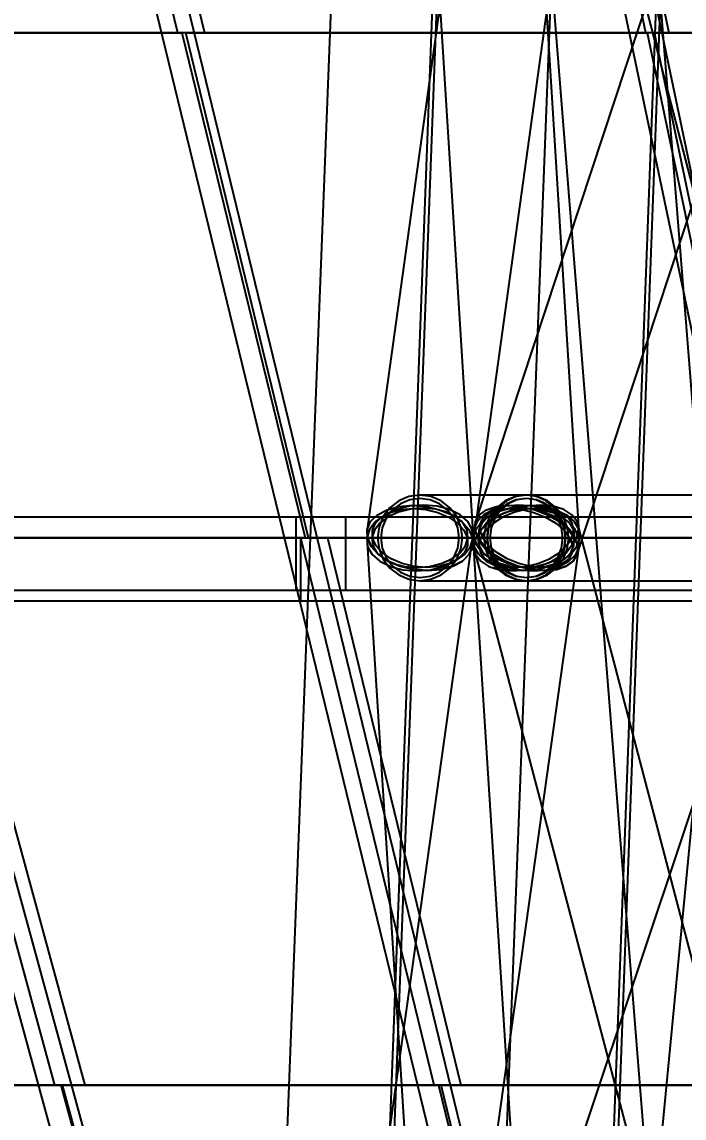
# Model space of a CAD drawing. Header units: millimetres. Extents: x -123812 to 252100, y -3000 to 639000.
# Drawn here: x -16724 to -13578, y 342244 to 347451 of the extents above; entities that cross this region are included whole.
import ezdxf

# ---------------------------------------------------------------- set-up
doc = ezdxf.new("R2010")
doc.units = ezdxf.units.MM
for name, color, linetype, lineweight in [('D-STR-DECK', 7, 'Continuous', 25), ('D-STR-DIM', 7, 'Continuous', 13), ('D-STR-STRC', 7, 'Continuous', 25)]:
    doc.layers.add(name, color=color, linetype=linetype, lineweight=lineweight)
doc.styles.add('OpenSansCondensed-Light', font='OpenSansCondensed-Light.ttf')
doc.styles.add('TOWER_UNICODE', font='Arial Unicode.ttf')
doc.dimstyles.new('EZDXF', dxfattribs={"dimtxt": 0.25, "dimasz": 0.175, "dimexe": 0.375, "dimexo": 0.125, "dimgap": 0.1, "dimtad": 1, "dimlfac": 100, "dimzin": 12, "dimdsep": 46, "dimtxsty": 'OpenSansCondensed-Light', "dimblk": 'ARCHTICK', "dimcen": 2.5, "dimazin": 3, "dimtfac": 0.5, "dimtmove": 2, "dimatfit": 3})

# ---------------------------------------------------------------- blocks, each defined once
blk = doc.blocks.new('_ARCHTICK')
at = {"color": 0, "linetype": 'BYBLOCK', "const_width": 0.15}
blk.add_lwpolyline([(-0.5, -0.5), (0.5, 0.5)], dxfattribs=at)

msp = doc.modelspace()

# ---------------------------------------------------------------- linework, layer by layer
at = {"layer": 'D-STR-DECK'}
for points in [[(-14618.6, 334980.2), (-20082, 354980.2), (-19937.3, 355019.8), (-14473.9, 335019.8)], [(-14618.6, 334980.2), (-20082, 354980.2), (-19937.3, 355019.8), (-14473.9, 335019.8)], [(-13037.7, 334982.3), (-17907.3, 354982.3), (-17761.5, 355017.7), (-12892, 335017.7)], [(-13037.7, 334982.3), (-17907.3, 354982.3), (-17761.5, 355017.7), (-12892, 335017.7)], [(-11235.1, 334984.6), (-15427.4, 354984.6), (-15280.6, 355015.4), (-11088.3, 335015.4)], [(-11235.1, 334984.6), (-15427.4, 354984.6), (-15280.6, 355015.4), (-11088.3, 335015.4)], [(-17933.6, 347400), (-18643.8, 350000), (-16489.7, 350000), (-15856.7, 347400)], [(-17933.6, 347400), (-18643.8, 350000), (-16489.7, 350000), (-15856.7, 347400)], [(-15984, 347400), (-16617, 350000), (-14196.3, 350000), (-13651.3, 347400)], [(-15984, 347400), (-16617, 350000), (-14196.3, 350000), (-13651.3, 347400)], [(-13760.9, 347400), (-14305.9, 350000), (-11660, 350000), (-11212.4, 347400)], [(-13760.9, 347400), (-14305.9, 350000), (-11660, 350000), (-11212.4, 347400)], [(-17246.7, 345000), (-17901.1, 347400), (-15964.9, 347400), (-15379.2, 345000)], [(-17246.7, 345000), (-17901.1, 347400), (-15964.9, 347400), (-15379.2, 345000)], [(-15363.3, 345000), (-15946.3, 347400), (-13754.3, 347400), (-13249.6, 345000)], [(-15363.3, 345000), (-15946.3, 347400), (-13754.3, 347400), (-13249.6, 345000)], [(-13217.1, 345000), (-13718.6, 347400), (-11308.3, 347400), (-10893.4, 345000)], [(-13217.1, 345000), (-13718.6, 347400), (-11308.3, 347400), (-10893.4, 345000)], [(-17301.7, 344750), (-17301.7, 345100), (-15187.5, 345100), (-15187.5, 344750)], [(-17301.7, 344750), (-17301.7, 345100), (-15187.5, 345100), (-15187.5, 344750)], [(-15420.8, 344750), (-15420.8, 345100), (-13075.2, 345100), (-13075.2, 344750)], [(-15420.8, 344750), (-15420.8, 345100), (-13075.2, 345100), (-13075.2, 344750)], [(-21778.4, 344700), (-21778.4, 345000), (-5948.7, 345000), (-5948.7, 344700)], [(-21778.4, 344700), (-21778.4, 345000), (-5948.7, 345000), (-5948.7, 344700)], [(-21592, 344700), (-21592, 345000), (-5795.6, 345000), (-5795.6, 344700)], [(-21592, 344700), (-21592, 345000), (-5795.6, 345000), (-5795.6, 344700)], [(-21036.3, 344700), (-21036.3, 345000), (-5543.3, 345000), (-5543.3, 344700)], [(-21036.3, 344700), (-21036.3, 345000), (-5543.3, 345000), (-5543.3, 344700)], [(-20120.6, 344700), (-20120.6, 345000), (-5196.2, 345000), (-5196.2, 344700)], [(-20120.6, 344700), (-20120.6, 345000), (-5196.2, 345000), (-5196.2, 344700)], [(-18860.6, 344700), (-18860.6, 345000), (-4760.1, 345000), (-4760.1, 344700)], [(-18860.6, 344700), (-18860.6, 345000), (-4760.1, 345000), (-4760.1, 344700)], [(-18085.3, 342400), (-18860.6, 345000), (-17135.1, 345000), (-16424.9, 342400)], [(-18085.3, 342400), (-18860.6, 345000), (-17135.1, 345000), (-16424.9, 342400)], [(-17277.9, 344700), (-17277.9, 345000), (-4242.6, 345000), (-4242.6, 344700)], [(-17277.9, 344700), (-17277.9, 345000), (-4242.6, 345000), (-4242.6, 344700)], [(-16567.7, 342400), (-17277.9, 345000), (-15272.3, 345000), (-14639.3, 342400)], [(-16567.7, 342400), (-17277.9, 345000), (-15272.3, 345000), (-14639.3, 342400)], [(-15399.6, 344700), (-15399.6, 345000), (-3652.6, 345000), (-3652.6, 344700)], [(-15399.6, 344700), (-15399.6, 345000), (-3652.6, 345000), (-3652.6, 344700)], [(-14766.6, 342400), (-15399.6, 345000), (-13148.2, 345000), (-12603.3, 342400)], [(-14766.6, 342400), (-15399.6, 345000), (-13148.2, 345000), (-12603.3, 342400)], [(-17346, 340000), (-18060.7, 342400), (-16534, 342400), (-15877.2, 340000)], [(-17346, 340000), (-18060.7, 342400), (-16534, 342400), (-15877.2, 340000)], [(-15883.3, 340000), (-16537.7, 342400), (-14744.6, 342400), (-14158.9, 340000)], [(-15883.3, 340000), (-16537.7, 342400), (-14744.6, 342400), (-14158.9, 340000)], [(-14148.8, 340000), (-14731.8, 342400), (-12703, 342400), (-12198.4, 340000)], [(-14148.8, 340000), (-14731.8, 342400), (-12703, 342400), (-12198.4, 340000)]]:
    msp.add_lwpolyline(points, close=True, dxfattribs=at)
at = {"layer": 'D-STR-STRC'}
for points in [[(-12919.5, 350077.5), (-14569.8, 345077.5), (-14571.9, 345040.1), (-14557.4, 345000), (-14527.3, 344959.9), (-14483.6, 344922.5), (-14429.2, 344890.4), (-14368, 344865.8), (-14304, 344850.3), (-14241.7, 344845), (-14185.2, 344850.3), (-14138.5, 344865.8), (-14104.7, 344890.4), (-14086, 344922.5), (-12435.8, 349922.5)], [(-14381.1, 349922.5), (-13087, 344922.5), (-13063, 344890.4), (-13024.2, 344865.8), (-12973.3, 344850.3), (-12913.6, 344845), (-12849.4, 344850.3), (-12785, 344865.8), (-12724.7, 344890.4), (-12672.7, 344922.5), (-12632.5, 344959.9), (-12606.8, 345000), (-12597.5, 345040.1), (-12605.1, 345077.5), (-13899.1, 350077.5)], [(-14826.3, 324976.1), (-12424.8, 349976.1), (-12433.4, 349985.5), (-12458.7, 349995.8), (-12498.9, 350006.5), (-12551.2, 350016.7), (-12612.2, 350025.7), (-12677.6, 350033), (-12743.1, 350038.1), (-12804.1, 350040.5), (-12856.4, 350040.2), (-12896.6, 350037.2), (-12921.9, 350031.6), (-12930.5, 350023.9), (-15332, 325023.9)], [(-14390.8, 350040.1), (-15084, 345040.1), (-15083.2, 345000), (-15065.3, 344959.9), (-15031.6, 344922.5), (-14984.4, 344890.4), (-14926.9, 344865.8), (-14863, 344850.3), (-14797.1, 344845), (-14733.7, 344850.3), (-14677, 344865.8), (-14631.1, 344890.4), (-14598.8, 344922.5), (-14582.6, 344959.9), (-13889.4, 349959.9)], [(-11893.9, 325019.9), (-13886.9, 350019.9), (-13895.5, 350027.6), (-13920.8, 350033.4), (-13961, 350037), (-14013.5, 350038.1), (-14074.5, 350036.5), (-14140.1, 350032.5), (-14205.6, 350026.2), (-14266.7, 350018.2), (-14319.1, 350008.9), (-14359.4, 349999.1), (-14384.7, 349989.2), (-14393.3, 349980.1), (-12400.4, 324980.1)], [(-14892.1, 350000), (-14581.1, 345000), (-14576.6, 344959.9), (-14555.3, 344922.5), (-14518.4, 344890.4), (-14468.6, 344865.8), (-14409.1, 344850.3), (-14344.1, 344845), (-14278.1, 344850.3), (-14215.4, 344865.8), (-14160.4, 344890.4), (-14116.8, 344922.5), (-14087.6, 344959.9), (-14074.7, 345000), (-14385.7, 350000)], [(-12846, 345203.2), (-14327.9, 345203.2), (-14376.5, 345196.3), (-14421.8, 345176), (-14460.6, 345143.7), (-14490.5, 345101.6), (-14509.2, 345052.6), (-14515.6, 345000), (-14509.2, 344947.4), (-14490.5, 344898.4), (-14460.6, 344856.3), (-14421.8, 344824), (-14376.5, 344803.7), (-14327.9, 344796.8), (-12846, 344796.8)], [(-12846, 345203.2), (-14327.9, 345203.2), (-14376.5, 345196.3), (-14421.8, 345176), (-14460.6, 345143.7), (-14490.5, 345101.6), (-14509.2, 345052.6), (-14515.6, 345000), (-14509.2, 344947.4), (-14490.5, 344898.4), (-14460.6, 344856.3), (-14421.8, 344824), (-14376.5, 344803.7), (-14327.9, 344796.8), (-12846, 344796.8)], [(-14777.1, 339959.6), (-14077.2, 344959.6), (-14078, 345000), (-14095.8, 345040.4), (-14129.5, 345078.1), (-14176.6, 345110.5), (-14234.1, 345135.3), (-14297.9, 345151), (-14363.8, 345156.3), (-14427.3, 345151), (-14483.9, 345135.3), (-14530, 345110.5), (-14562.3, 345078.1), (-14578.6, 345040.4), (-15278.4, 340040.4)], [(-14262.6, 340000), (-14580.2, 345000), (-14584.6, 345040.4), (-14605.9, 345078.1), (-14642.8, 345110.5), (-14692.6, 345135.3), (-14752.1, 345151), (-14817, 345156.3), (-14883.1, 345151), (-14945.8, 345135.3), (-15000.8, 345110.5), (-15044.4, 345078.1), (-15073.6, 345040.4), (-15086.5, 345000), (-14768.9, 340000)], [(-14274.1, 339921.9), (-12604.4, 344921.9), (-12602.1, 344959.6), (-12616.5, 345000), (-12646.5, 345040.4), (-12690.1, 345078.1), (-12744.3, 345110.5), (-12805.4, 345135.3), (-12869.4, 345151), (-12931.7, 345156.3), (-12988.2, 345151), (-13035, 345135.3), (-13069, 345110.5), (-13087.7, 345078.1), (-14757.4, 340078.1)], [(-12773.6, 340078.1), (-14087.1, 345078.1), (-14111.1, 345110.5), (-14149.9, 345135.3), (-14200.9, 345151), (-14260.5, 345156.3), (-14324.7, 345151), (-14389.1, 345135.3), (-14449.4, 345110.5), (-14501.3, 345078.1), (-14541.5, 345040.4), (-14567.1, 345000), (-14576.4, 344959.6), (-14568.7, 344921.9), (-13255.3, 339921.9)]]:
    msp.add_lwpolyline(points, dxfattribs=at)
for points in [[(-15355.6, 345000), (-14311.1, 345000), (-14117.1, 350000), (-15160.7, 350000)], [(-14871, 345000), (-13784.8, 345000), (-13598.2, 350000), (-14682, 350000)], [(-14850.2, 345000), (-13805.6, 345000), (-13618.3, 350000), (-14661.9, 350000)], [(-15034.8, 345000), (-15027.9, 344947.4), (-15007.8, 344898.4), (-14975.8, 344856.3), (-14934.1, 344824), (-14885.5, 344803.7), (-14833.3, 344796.8), (-14327.9, 344796.8), (-14275.8, 344803.7), (-14227.2, 344824), (-14185.4, 344856.3), (-14153.4, 344898.4), (-14133.3, 344947.4), (-14126.4, 345000), (-14133.3, 345052.6), (-14153.4, 345101.6), (-14185.4, 345143.7), (-14227.2, 345176), (-14275.8, 345196.3), (-14327.9, 345203.2), (-14833.3, 345203.2), (-14885.5, 345196.3), (-14934.1, 345176), (-14975.8, 345143.7), (-15007.8, 345101.6), (-15027.9, 345052.6)], [(-15034.8, 345000), (-15027.9, 344947.4), (-15007.8, 344898.4), (-14975.8, 344856.3), (-14934.1, 344824), (-14885.5, 344803.7), (-14833.3, 344796.8), (-14781.2, 344803.7), (-14732.6, 344824), (-14690.9, 344856.3), (-14658.9, 344898.4), (-14638.7, 344947.4), (-14631.9, 345000), (-14638.7, 345052.6), (-14658.9, 345101.6), (-14690.9, 345143.7), (-14732.6, 345176), (-14781.2, 345196.3), (-14833.3, 345203.2), (-14885.5, 345196.3), (-14934.1, 345176), (-14975.8, 345143.7), (-15007.8, 345101.6), (-15027.9, 345052.6)], [(-15034.8, 345000), (-15027.9, 344947.4), (-15007.8, 344898.4), (-14975.8, 344856.3), (-14934.1, 344824), (-14885.5, 344803.7), (-14833.3, 344796.8), (-14327.9, 344796.8), (-14275.8, 344803.7), (-14227.2, 344824), (-14185.4, 344856.3), (-14153.4, 344898.4), (-14133.3, 344947.4), (-14126.4, 345000), (-14133.3, 345052.6), (-14153.4, 345101.6), (-14185.4, 345143.7), (-14227.2, 345176), (-14275.8, 345196.3), (-14327.9, 345203.2), (-14833.3, 345203.2), (-14885.5, 345196.3), (-14934.1, 345176), (-14975.8, 345143.7), (-15007.8, 345101.6), (-15027.9, 345052.6)], [(-15034.8, 345000), (-15027.9, 344947.4), (-15007.8, 344898.4), (-14975.8, 344856.3), (-14934.1, 344824), (-14885.5, 344803.7), (-14833.3, 344796.8), (-14781.2, 344803.7), (-14732.6, 344824), (-14690.9, 344856.3), (-14658.9, 344898.4), (-14638.7, 344947.4), (-14631.9, 345000), (-14638.7, 345052.6), (-14658.9, 345101.6), (-14690.9, 345143.7), (-14732.6, 345176), (-14781.2, 345196.3), (-14833.3, 345203.2), (-14885.5, 345196.3), (-14934.1, 345176), (-14975.8, 345143.7), (-15007.8, 345101.6), (-15027.9, 345052.6)], [(-15018.9, 345000), (-15012.6, 344951.5), (-14994.1, 344906.4), (-14964.6, 344867.6), (-14926.1, 344837.9), (-14881.4, 344819.2), (-14833.3, 344812.8), (-14785.3, 344819.2), (-14740.5, 344837.9), (-14702.1, 344867.6), (-14672.6, 344906.4), (-14654.1, 344951.5), (-14647.7, 345000), (-14654.1, 345048.5), (-14672.6, 345093.6), (-14702.1, 345132.4), (-14740.5, 345162.1), (-14785.3, 345180.8), (-14833.3, 345187.2), (-14881.4, 345180.8), (-14926.1, 345162.1), (-14964.6, 345132.4), (-14994.1, 345093.6), (-15012.6, 345048.5)], [(-15018.9, 345000), (-15012.6, 344951.5), (-14994.1, 344906.4), (-14964.6, 344867.6), (-14926.1, 344837.9), (-14881.4, 344819.2), (-14833.3, 344812.8), (-14785.3, 344819.2), (-14740.5, 344837.9), (-14702.1, 344867.6), (-14672.6, 344906.4), (-14654.1, 344951.5), (-14647.7, 345000), (-14654.1, 345048.5), (-14672.6, 345093.6), (-14702.1, 345132.4), (-14740.5, 345162.1), (-14785.3, 345180.8), (-14833.3, 345187.2), (-14881.4, 345180.8), (-14926.1, 345162.1), (-14964.6, 345132.4), (-14994.1, 345093.6), (-15012.6, 345048.5)], [(-14529.4, 345000), (-14522.5, 344947.4), (-14502.4, 344898.4), (-14470.4, 344856.3), (-14428.6, 344824), (-14380, 344803.7), (-14327.9, 344796.8), (-14275.8, 344803.7), (-14227.2, 344824), (-14185.4, 344856.3), (-14153.4, 344898.4), (-14133.3, 344947.4), (-14126.4, 345000), (-14133.3, 345052.6), (-14153.4, 345101.6), (-14185.4, 345143.7), (-14227.2, 345176), (-14275.8, 345196.3), (-14327.9, 345203.2), (-14380, 345196.3), (-14428.6, 345176), (-14470.4, 345143.7), (-14502.4, 345101.6), (-14522.5, 345052.6)], [(-14529.4, 345000), (-14522.5, 344947.4), (-14502.4, 344898.4), (-14470.4, 344856.3), (-14428.6, 344824), (-14380, 344803.7), (-14327.9, 344796.8), (-14275.8, 344803.7), (-14227.2, 344824), (-14185.4, 344856.3), (-14153.4, 344898.4), (-14133.3, 344947.4), (-14126.4, 345000), (-14133.3, 345052.6), (-14153.4, 345101.6), (-14185.4, 345143.7), (-14227.2, 345176), (-14275.8, 345196.3), (-14327.9, 345203.2), (-14380, 345196.3), (-14428.6, 345176), (-14470.4, 345143.7), (-14502.4, 345101.6), (-14522.5, 345052.6)], [(-14515.6, 345000), (-14509.2, 344947.4), (-14490.5, 344898.4), (-14460.6, 344856.3), (-14421.8, 344824), (-14376.5, 344803.7), (-14327.9, 344796.8), (-14279.3, 344803.7), (-14234, 344824), (-14195.2, 344856.3), (-14165.3, 344898.4), (-14146.6, 344947.4), (-14140.2, 345000), (-14146.6, 345052.6), (-14165.3, 345101.6), (-14195.2, 345143.7), (-14234, 345176), (-14279.3, 345196.3), (-14327.9, 345203.2), (-14376.5, 345196.3), (-14421.8, 345176), (-14460.6, 345143.7), (-14490.5, 345101.6), (-14509.2, 345052.6)], [(-14515.6, 345000), (-14509.2, 344947.4), (-14490.5, 344898.4), (-14460.6, 344856.3), (-14421.8, 344824), (-14376.5, 344803.7), (-14327.9, 344796.8), (-14279.3, 344803.7), (-14234, 344824), (-14195.2, 344856.3), (-14165.3, 344898.4), (-14146.6, 344947.4), (-14140.2, 345000), (-14146.6, 345052.6), (-14165.3, 345101.6), (-14195.2, 345143.7), (-14234, 345176), (-14279.3, 345196.3), (-14327.9, 345203.2), (-14376.5, 345196.3), (-14421.8, 345176), (-14460.6, 345143.7), (-14490.5, 345101.6), (-14509.2, 345052.6)], [(-14513.5, 345000), (-14507.2, 344951.5), (-14488.6, 344906.4), (-14459.1, 344867.6), (-14420.7, 344837.9), (-14375.9, 344819.2), (-14327.9, 344812.8), (-14279.9, 344819.2), (-14235.1, 344837.9), (-14196.7, 344867.6), (-14167.2, 344906.4), (-14148.6, 344951.5), (-14142.3, 345000), (-14148.6, 345048.5), (-14167.2, 345093.6), (-14196.7, 345132.4), (-14235.1, 345162.1), (-14279.9, 345180.8), (-14327.9, 345187.2), (-14375.9, 345180.8), (-14420.7, 345162.1), (-14459.1, 345132.4), (-14488.6, 345093.6), (-14507.2, 345048.5)], [(-14513.5, 345000), (-14507.2, 344951.5), (-14488.6, 344906.4), (-14459.1, 344867.6), (-14420.7, 344837.9), (-14375.9, 344819.2), (-14327.9, 344812.8), (-14279.9, 344819.2), (-14235.1, 344837.9), (-14196.7, 344867.6), (-14167.2, 344906.4), (-14148.6, 344951.5), (-14142.3, 345000), (-14148.6, 345048.5), (-14167.2, 345093.6), (-14196.7, 345132.4), (-14235.1, 345162.1), (-14279.9, 345180.8), (-14327.9, 345187.2), (-14375.9, 345180.8), (-14420.7, 345162.1), (-14459.1, 345132.4), (-14488.6, 345093.6), (-14507.2, 345048.5)], [(-14500.9, 345000), (-14495, 344951.5), (-14477.7, 344906.4), (-14450.2, 344867.6), (-14414.4, 344837.9), (-14372.7, 344819.2), (-14327.9, 344812.8), (-14283.1, 344819.2), (-14241.4, 344837.9), (-14205.6, 344867.6), (-14178.1, 344906.4), (-14160.8, 344951.5), (-14154.9, 345000), (-14160.8, 345048.5), (-14178.1, 345093.6), (-14205.6, 345132.4), (-14241.4, 345162.1), (-14283.1, 345180.8), (-14327.9, 345187.2), (-14372.7, 345180.8), (-14414.4, 345162.1), (-14450.2, 345132.4), (-14477.7, 345093.6), (-14495, 345048.5)], [(-14500.9, 345000), (-14495, 344951.5), (-14477.7, 344906.4), (-14450.2, 344867.6), (-14414.4, 344837.9), (-14372.7, 344819.2), (-14327.9, 344812.8), (-14283.1, 344819.2), (-14241.4, 344837.9), (-14205.6, 344867.6), (-14178.1, 344906.4), (-14160.8, 344951.5), (-14154.9, 345000), (-14160.8, 345048.5), (-14178.1, 345093.6), (-14205.6, 345132.4), (-14241.4, 345162.1), (-14283.1, 345180.8), (-14327.9, 345187.2), (-14372.7, 345180.8), (-14414.4, 345162.1), (-14450.2, 345132.4), (-14477.7, 345093.6), (-14495, 345048.5)], [(-15086.5, 345000), (-15082.1, 344959.6), (-15060.7, 344921.9), (-15023.9, 344889.5), (-14974, 344864.7), (-14914.6, 344849), (-14849.6, 344843.7), (-14783.6, 344849), (-14720.9, 344864.7), (-14665.8, 344889.5), (-14622.2, 344921.9), (-14593, 344959.6), (-14580.2, 345000), (-14584.6, 345040.4), (-14605.9, 345078.1), (-14642.8, 345110.5), (-14692.6, 345135.3), (-14752.1, 345151), (-14817, 345156.3), (-14883.1, 345151), (-14945.8, 345135.3), (-15000.8, 345110.5), (-15044.4, 345078.1), (-15073.6, 345040.4)], [(-14583.5, 345000), (-14582.6, 344959.9), (-14598.8, 344922.5), (-14631.1, 344890.4), (-14677, 344865.8), (-14733.7, 344850.3), (-14797.1, 344845), (-14863, 344850.3), (-14926.9, 344865.8), (-14984.4, 344890.4), (-15031.6, 344922.5), (-15065.3, 344959.9), (-15083.2, 345000), (-15084, 345040.1), (-15067.8, 345077.5), (-15035.6, 345109.6), (-14989.6, 345134.2), (-14933, 345149.7), (-14869.5, 345155), (-14803.6, 345149.7), (-14739.8, 345134.2), (-14682.3, 345109.6), (-14635.1, 345077.5), (-14601.4, 345040.1)], [(-15061.6, 345000), (-15057.6, 344963.5), (-15038.3, 344929.6), (-15005.1, 344900.4), (-14960.2, 344878), (-14906.6, 344863.9), (-14848, 344859.1), (-14788.5, 344863.9), (-14731.9, 344878), (-14682.3, 344900.4), (-14643, 344929.6), (-14616.7, 344963.5), (-14605.1, 345000), (-14609.1, 345036.5), (-14628.3, 345070.4), (-14661.6, 345099.6), (-14706.5, 345122), (-14760.1, 345136.1), (-14818.6, 345140.9), (-14878.2, 345136.1), (-14934.7, 345122), (-14984.3, 345099.6), (-15023.6, 345070.4), (-15050, 345036.5)], [(-14608.1, 345000), (-14607.3, 344963.8), (-14621.9, 344930.1), (-14651, 344901.2), (-14692.4, 344879), (-14743.5, 344865), (-14800.7, 344860.2), (-14860.1, 344865), (-14917.7, 344879), (-14969.5, 344901.2), (-15012.1, 344930.1), (-15042.5, 344963.8), (-15058.6, 345000), (-15059.4, 345036.2), (-15044.7, 345069.9), (-15015.7, 345098.8), (-14974.2, 345121), (-14923.2, 345135), (-14866, 345139.8), (-14806.6, 345135), (-14749, 345121), (-14697.1, 345098.8), (-14654.6, 345069.9), (-14624.2, 345036.2)], [(-14074.7, 345000), (-14087.6, 344959.9), (-14116.8, 344922.5), (-14160.4, 344890.4), (-14215.4, 344865.8), (-14278.1, 344850.3), (-14344.1, 344845), (-14409.1, 344850.3), (-14468.6, 344865.8), (-14518.4, 344890.4), (-14555.3, 344922.5), (-14576.6, 344959.9), (-14581.1, 345000), (-14568.2, 345040.1), (-14539, 345077.5), (-14495.4, 345109.6), (-14440.4, 345134.2), (-14377.7, 345149.7), (-14311.7, 345155), (-14246.7, 345149.7), (-14187.2, 345134.2), (-14137.4, 345109.6), (-14100.5, 345077.5), (-14079.2, 345040.1)], [(-14577.8, 345000), (-14560, 344959.6), (-14526.3, 344921.9), (-14479.2, 344889.5), (-14421.7, 344864.7), (-14357.9, 344849), (-14292, 344843.7), (-14228.5, 344849), (-14171.9, 344864.7), (-14125.8, 344889.5), (-14093.5, 344921.9), (-14077.2, 344959.6), (-14078, 345000), (-14095.8, 345040.4), (-14129.5, 345078.1), (-14176.6, 345110.5), (-14234.1, 345135.3), (-14297.9, 345151), (-14363.8, 345156.3), (-14427.3, 345151), (-14483.9, 345135.3), (-14530, 345110.5), (-14562.3, 345078.1), (-14578.6, 345040.4)], [(-14567.1, 345000), (-14576.4, 344959.6), (-14568.7, 344921.9), (-14544.7, 344889.5), (-14505.9, 344864.7), (-14454.9, 344849), (-14395.3, 344843.7), (-14331.1, 344849), (-14266.7, 344864.7), (-14206.4, 344889.5), (-14154.5, 344921.9), (-14114.3, 344959.6), (-14088.7, 345000), (-14079.4, 345040.4), (-14087.1, 345078.1), (-14111.1, 345110.5), (-14149.9, 345135.3), (-14200.9, 345151), (-14260.5, 345156.3), (-14324.7, 345151), (-14389.1, 345135.3), (-14449.4, 345110.5), (-14501.3, 345078.1), (-14541.5, 345040.4)], [(-14098.4, 345000), (-14083.9, 344959.9), (-14086, 344922.5), (-14104.7, 344890.4), (-14138.5, 344865.8), (-14185.2, 344850.3), (-14241.7, 344845), (-14304, 344850.3), (-14368, 344865.8), (-14429.2, 344890.4), (-14483.6, 344922.5), (-14527.3, 344959.9), (-14557.4, 345000), (-14571.9, 345040.1), (-14569.8, 345077.5), (-14551.1, 345109.6), (-14517.3, 345134.2), (-14470.6, 345149.7), (-14414.1, 345155), (-14351.8, 345149.7), (-14287.8, 345134.2), (-14226.6, 345109.6), (-14172.2, 345077.5), (-14128.5, 345040.1)], [(-14099.6, 345000), (-14111.2, 344963.8), (-14137.6, 344930.1), (-14176.9, 344901.2), (-14226.5, 344879), (-14283, 344865), (-14342.5, 344860.2), (-14401.1, 344865), (-14454.7, 344879), (-14499.7, 344901.2), (-14532.9, 344930.1), (-14552.2, 344963.8), (-14556.2, 345000), (-14544.6, 345036.2), (-14518.2, 345069.9), (-14478.9, 345098.8), (-14429.3, 345121), (-14372.8, 345135), (-14313.3, 345139.8), (-14254.7, 345135), (-14201.1, 345121), (-14156.1, 345098.8), (-14122.9, 345069.9), (-14103.6, 345036.2)], [(-14553.2, 345000), (-14537.1, 344963.5), (-14506.8, 344929.6), (-14464.3, 344900.4), (-14412.5, 344878), (-14354.9, 344863.9), (-14295.5, 344859.1), (-14238.3, 344863.9), (-14187.2, 344878), (-14145.7, 344900.4), (-14116.6, 344929.6), (-14101.9, 344963.5), (-14102.6, 345000), (-14118.7, 345036.5), (-14149, 345070.4), (-14191.5, 345099.6), (-14243.3, 345122), (-14300.9, 345136.1), (-14360.3, 345140.9), (-14417.5, 345136.1), (-14468.6, 345122), (-14510.1, 345099.6), (-14539.2, 345070.4), (-14553.9, 345036.5)], [(-14543.5, 345000), (-14551.9, 344963.5), (-14545, 344929.6), (-14523.3, 344900.4), (-14488.3, 344878), (-14442.4, 344863.9), (-14388.7, 344859.1), (-14330.8, 344863.9), (-14272.7, 344878), (-14218.4, 344900.4), (-14171.5, 344929.6), (-14135.3, 344963.5), (-14112.3, 345000), (-14103.9, 345036.5), (-14110.8, 345070.4), (-14132.5, 345099.6), (-14167.5, 345122), (-14213.4, 345136.1), (-14267.1, 345140.9), (-14325, 345136.1), (-14383.1, 345122), (-14437.4, 345099.6), (-14484.3, 345070.4), (-14520.5, 345036.5)], [(-14121, 345000), (-14107.9, 344963.8), (-14109.8, 344930.1), (-14126.6, 344901.2), (-14157.1, 344879), (-14199.3, 344865), (-14250.2, 344860.2), (-14306.4, 344865), (-14364, 344879), (-14419.3, 344901.2), (-14468.2, 344930.1), (-14507.6, 344963.8), (-14534.8, 345000), (-14547.9, 345036.2), (-14546, 345069.9), (-14529.2, 345098.8), (-14498.7, 345121), (-14456.5, 345135), (-14405.6, 345139.8), (-14349.4, 345135), (-14291.8, 345121), (-14236.5, 345098.8), (-14187.6, 345069.9), (-14148.2, 345036.2)], [(-15550.5, 340000), (-14505, 340000), (-14311.1, 345000), (-15355.6, 345000)], [(-14311.1, 345000), (-14328.8, 345000), (-14381, 345000), (-14464, 345000), (-14572.2, 345000), (-14698.2, 345000), (-14833.3, 345000), (-14968.5, 345000), (-15094.5, 345000), (-15202.6, 345000), (-15285.6, 345000), (-15337.8, 345000), (-15355.6, 345000), (-15337.8, 345000), (-15285.6, 345000), (-15202.6, 345000), (-15094.5, 345000), (-14968.5, 345000), (-14833.3, 345000), (-14698.2, 345000), (-14572.2, 345000), (-14464, 345000), (-14381, 345000), (-14328.8, 345000)], [(-15059.9, 340000), (-13971.5, 340000), (-13784.8, 345000), (-14871, 345000)], [(-15038.5, 340000), (-13993, 340000), (-13805.6, 345000), (-14850.2, 345000)], [(-13784.8, 345000), (-13803.3, 345000), (-13857.6, 345000), (-13943.9, 345000), (-14056.4, 345000), (-14187.3, 345000), (-14327.9, 345000), (-14468.5, 345000), (-14599.4, 345000), (-14711.9, 345000), (-14798.2, 345000), (-14852.5, 345000), (-14871, 345000), (-14852.5, 345000), (-14798.2, 345000), (-14711.9, 345000), (-14599.4, 345000), (-14468.5, 345000), (-14327.9, 345000), (-14187.3, 345000), (-14056.4, 345000), (-13943.9, 345000), (-13857.6, 345000), (-13803.3, 345000)], [(-13805.6, 345000), (-13823.4, 345000), (-13875.6, 345000), (-13958.6, 345000), (-14066.8, 345000), (-14192.7, 345000), (-14327.9, 345000), (-14463.1, 345000), (-14589, 345000), (-14697.2, 345000), (-14780.2, 345000), (-14832.4, 345000), (-14850.2, 345000), (-14832.4, 345000), (-14780.2, 345000), (-14697.2, 345000), (-14589, 345000), (-14463.1, 345000), (-14327.9, 345000), (-14192.7, 345000), (-14066.8, 345000), (-13958.6, 345000), (-13875.6, 345000), (-13823.4, 345000)]]:
    msp.add_lwpolyline(points, close=True, dxfattribs=at)

# ---------------------------------------------------------------- dimensions: what is measured, and where the dimension line sits
at = {"layer": 'D-STR-DIM'}
msp.add_linear_dim(base=(-112000, 0), p1=(0, 0), p2=(0, 634000), angle=90, dimstyle='EZDXF', override={"dimtxt": 8400, "dimasz": 3750, "dimexe": 2100, "dimexo": 1800, "dimgap": 2100, "dimtad": 1, "dimdec": 0, "dimlfac": 1, "dimlunit": 2, "dimtxsty": 'TOWER_UNICODE', "dimclrd": 7, "dimclre": 7, "dimclrt": 7}, dxfattribs=at).render()

doc.saveas('drawing.dxf')
